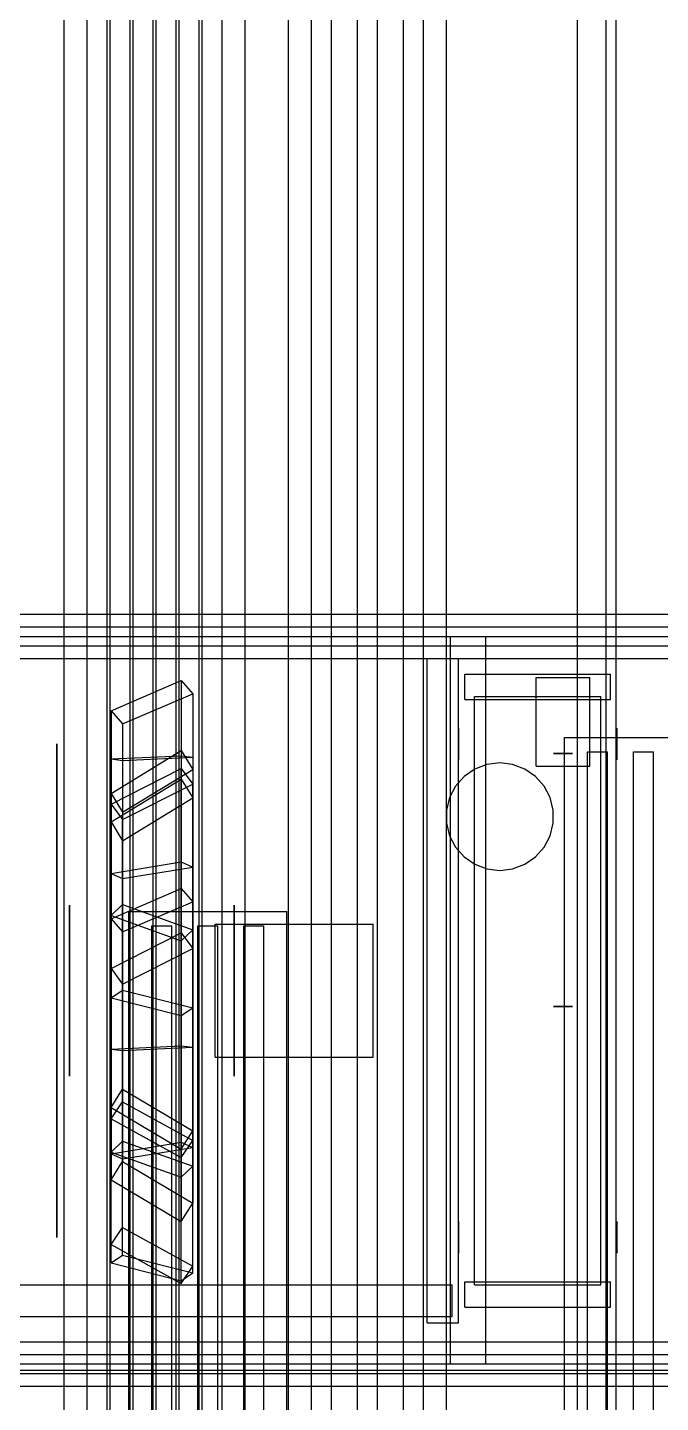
# Model space of a CAD drawing. Header units: millimetres. Extents: x -1355 to 669, y -1138 to 733.
# Drawn here: x -146.82 to -124.81, y 29.76 to 77.57 of the extents above; entities that cross this region are included whole.
import ezdxf

# ---------------------------------------------------------------- set-up
doc = ezdxf.new("R2010")
doc.units = ezdxf.units.MM
doc.layers.add('HIDDEN', color=8, linetype='Continuous')

msp = doc.modelspace()

# ---------------------------------------------------------------- linework, layer by layer
at = {"layer": 'HIDDEN'}
for points in [[(-145.55, 7.13), (-145.55, 276.75)], [(-145.55, 7.13), (-145.55, 276.75)], [(-140.05, 7.13), (-140.05, 276.75)], [(-140.05, 7.13), (-140.05, 276.75)], [(-137.75, 7.35), (-137.75, 276.75)], [(-137.75, 7.35), (-137.75, 276.75)], [(-132.25, 7.35), (-132.25, 276.75)], [(-132.25, 7.35), (-132.25, 276.75)], [(-127.7, 7.57), (-127.7, 276.75)], [(-127.7, 7.57), (-127.7, 276.75)], [(-126.7, 7.57), (-126.7, 276.75)], [(-126.7, 7.57), (-126.7, 276.75)], [(-144.75, 7.63), (-144.75, 276.25)], [(-144.75, 7.63), (-144.75, 276.25)], [(-144.05, 7.63), (-144.05, 276.25)], [(-144.05, 7.63), (-144.05, 276.25)], [(-143.15, 7.63), (-143.15, 276.25)], [(-143.15, 7.63), (-143.15, 276.25)], [(-142.45, 7.63), (-142.45, 276.25)], [(-142.45, 7.63), (-142.45, 276.25)], [(-141.55, 7.63), (-141.55, 276.25)], [(-141.55, 7.63), (-141.55, 276.25)], [(-140.85, 7.63), (-140.85, 276.25)], [(-140.85, 7.63), (-140.85, 276.25)], [(-136.95, 7.85), (-136.95, 276.25)], [(-136.95, 7.85), (-136.95, 276.25)], [(-136.25, 7.85), (-136.25, 276.25)], [(-136.25, 7.85), (-136.25, 276.25)], [(-135.35, 7.85), (-135.35, 276.25)], [(-135.35, 7.85), (-135.35, 276.25)], [(-134.65, 7.85), (-134.65, 276.25)], [(-134.65, 7.85), (-134.65, 276.25)], [(-133.75, 7.85), (-133.75, 276.25)], [(-133.75, 7.85), (-133.75, 276.25)], [(-133.05, 7.85), (-133.05, 276.25)], [(-133.05, 7.85), (-133.05, 276.25)], [(-126.7, 8.07), (-126.7, 276.25)], [(-126.7, 8.07), (-126.7, 276.25)], [(-126.7, 8.07), (-126.7, 276.25)], [(-126.7, 8.07), (-126.7, 276.25)], [(-126.7, 8.07), (-126.7, 276.25)], [(-126.7, 8.07), (-126.7, 276.25)], [(-126.35, 8.07), (-126.35, 276.25)], [(-126.35, 8.07), (-126.35, 276.25)], [(-126.35, 8.07), (-126.35, 276.25)], [(-126.35, 8.07), (-126.35, 276.25)], [(-126.35, 8.07), (-126.35, 276.25)], [(-126.35, 8.07), (-126.35, 276.25)], [(-144.75, 6.03), (-144.75, 118.75)], [(-144.75, 6.03), (-144.75, 118.75)], [(-139.25, 6.03), (-139.25, 118.75)], [(-139.25, 6.03), (-139.25, 118.75)], [(-143.95, 6.53), (-143.95, 118.25)], [(-143.95, 6.53), (-143.95, 118.25)], [(-143.25, 6.53), (-143.25, 118.25)], [(-143.25, 6.53), (-143.25, 118.25)], [(-142.35, 6.53), (-142.35, 118.25)], [(-142.35, 6.53), (-142.35, 118.25)], [(-141.65, 6.53), (-141.65, 118.25)], [(-141.65, 6.53), (-141.65, 118.25)], [(-140.75, 6.53), (-140.75, 118.25)], [(-140.75, 6.53), (-140.75, 118.25)], [(-140.05, 6.53), (-140.05, 118.25)], [(-140.05, 6.53), (-140.05, 118.25)], [(-317.4, 57.17), (-97.4, 57.17)], [(-317.4, 57.17), (-97.4, 57.17)], [(-317.4, 57.17), (-97.4, 57.17)], [(-317.4, 57.17), (-97.4, 57.17)], [(-317.4, 56.73), (-97.4, 56.73)], [(-317.4, 56.73), (-97.4, 56.73)], [(-317.4, 56.4), (-97.4, 56.4)], [(-317.4, 56.4), (-97.4, 56.4)], [(-317.4, 56.4), (-97.4, 56.4)], [(-317.4, 56.4), (-97.4, 56.4)], [(-317.4, 56.07), (-97.4, 56.07)], [(-317.4, 56.07), (-97.4, 56.07)], [(-132.116, 56.4), (-130.884, 56.4)], [(-132.116, 56.4), (-130.884, 56.4)], [(-132.116, 31.1), (-132.116, 56.4)], [(-132.116, 31.1), (-132.116, 56.4)], [(-132.116, 56.4), (-130.884, 56.4)], [(-132.116, 56.4), (-130.884, 56.4)], [(-132.116, 31.1), (-132.116, 56.4)], [(-132.116, 31.1), (-132.116, 56.4)], [(-130.884, 31.1), (-130.884, 56.4)], [(-130.884, 31.1), (-130.884, 56.4)], [(-130.884, 31.1), (-130.884, 56.4)], [(-130.884, 31.1), (-130.884, 56.4)], [(-317.4, 55.63), (-97.4, 55.63)], [(-317.4, 55.63), (-97.4, 55.63)], [(-317.4, 55.63), (-97.4, 55.63)], [(-317.4, 55.63), (-97.4, 55.63)], [(-132.93, 55.63), (-131.83, 55.63)], [(-132.93, 55.63), (-131.83, 55.63)], [(-132.93, 32.53), (-132.93, 55.63)], [(-132.93, 32.53), (-132.93, 55.63)], [(-131.83, 32.53), (-131.83, 55.63)], [(-131.83, 32.53), (-131.83, 55.63)], [(-131.61, 55.08), (-126.55, 55.08)], [(-131.61, 55.08), (-126.55, 55.08)], [(-131.61, 54.2), (-131.61, 55.08)], [(-131.61, 54.2), (-131.61, 55.08)], [(-126.55, 54.2), (-126.55, 55.08)], [(-126.55, 54.2), (-126.55, 55.08)], [(-143.92, 53.815), (-141.482, 54.861)], [(-141.482, 54.861), (-141.482, 47.628)], [(-141.482, 54.861), (-141.08, 54.401)], [(-129.135, 54.97), (-127.265, 54.97)], [(-129.135, 54.97), (-127.265, 54.97)], [(-129.135, 51.89), (-129.135, 54.97)], [(-129.135, 51.89), (-129.135, 54.97)], [(-127.265, 51.89), (-127.265, 54.97)], [(-127.265, 51.89), (-127.265, 54.97)], [(-143.518, 53.356), (-141.08, 54.401)], [(-141.08, 54.401), (-141.08, 47.169)], [(-131.61, 54.2), (-126.55, 54.2)], [(-131.61, 54.2), (-126.55, 54.2)], [(-131.28, 54.31), (-126.88, 54.31)], [(-131.28, 54.31), (-126.88, 54.31)], [(-131.28, 33.85), (-131.28, 54.31)], [(-131.28, 33.85), (-131.28, 54.31)], [(-131.28, 54.31), (-126.88, 54.31)], [(-131.28, 54.31), (-126.88, 54.31)], [(-131.28, 33.85), (-131.28, 54.31)], [(-131.28, 33.85), (-131.28, 54.31)], [(-131.28, 54.31), (-126.88, 54.31)], [(-131.28, 54.31), (-126.88, 54.31)], [(-131.28, 33.85), (-131.28, 54.31)], [(-131.28, 33.85), (-131.28, 54.31)], [(-131.28, 54.31), (-126.88, 54.31)], [(-131.28, 54.31), (-126.88, 54.31)], [(-131.28, 33.85), (-131.28, 54.31)], [(-131.28, 33.85), (-131.28, 54.31)], [(-131.28, 54.31), (-126.88, 54.31)], [(-131.28, 54.31), (-126.88, 54.31)], [(-131.28, 33.85), (-131.28, 54.31)], [(-131.28, 33.85), (-131.28, 54.31)], [(-131.28, 54.31), (-126.88, 54.31)], [(-131.28, 54.31), (-126.88, 54.31)], [(-131.28, 33.85), (-131.28, 54.31)], [(-131.28, 33.85), (-131.28, 54.31)], [(-131.28, 54.31), (-126.88, 54.31)], [(-131.28, 54.31), (-126.88, 54.31)], [(-131.28, 33.85), (-131.28, 54.31)], [(-131.28, 33.85), (-131.28, 54.31)], [(-131.28, 54.31), (-126.88, 54.31)], [(-131.28, 54.31), (-126.88, 54.31)], [(-131.28, 33.85), (-131.28, 54.31)], [(-131.28, 33.85), (-131.28, 54.31)], [(-131.28, 54.31), (-126.88, 54.31)], [(-131.28, 54.31), (-126.88, 54.31)], [(-131.28, 33.85), (-131.28, 54.31)], [(-131.28, 33.85), (-131.28, 54.31)], [(-131.28, 54.31), (-126.88, 54.31)], [(-131.28, 54.31), (-126.88, 54.31)], [(-131.28, 33.85), (-131.28, 54.31)], [(-131.28, 33.85), (-131.28, 54.31)], [(-131.28, 54.31), (-126.88, 54.31)], [(-131.28, 54.31), (-126.88, 54.31)], [(-131.28, 33.85), (-131.28, 54.31)], [(-131.28, 33.85), (-131.28, 54.31)], [(-131.28, 54.31), (-126.88, 54.31)], [(-131.28, 54.31), (-126.88, 54.31)], [(-131.28, 33.85), (-131.28, 54.31)], [(-131.28, 33.85), (-131.28, 54.31)], [(-131.28, 54.31), (-126.88, 54.31)], [(-131.28, 54.31), (-126.88, 54.31)], [(-131.28, 33.85), (-131.28, 54.31)], [(-131.28, 33.85), (-131.28, 54.31)], [(-131.28, 54.31), (-126.88, 54.31)], [(-131.28, 54.31), (-126.88, 54.31)], [(-131.28, 33.85), (-131.28, 54.31)], [(-131.28, 33.85), (-131.28, 54.31)], [(-131.28, 54.31), (-126.88, 54.31)], [(-131.28, 54.31), (-126.88, 54.31)], [(-131.28, 33.85), (-131.28, 54.31)], [(-131.28, 33.85), (-131.28, 54.31)], [(-131.28, 54.31), (-126.88, 54.31)], [(-131.28, 54.31), (-126.88, 54.31)], [(-131.28, 33.85), (-131.28, 54.31)], [(-131.28, 33.85), (-131.28, 54.31)], [(-131.28, 54.31), (-126.88, 54.31)], [(-131.28, 54.31), (-126.88, 54.31)], [(-131.28, 33.85), (-131.28, 54.31)], [(-131.28, 33.85), (-131.28, 54.31)], [(-131.28, 54.31), (-126.88, 54.31)], [(-131.28, 54.31), (-126.88, 54.31)], [(-131.28, 33.85), (-131.28, 54.31)], [(-131.28, 33.85), (-131.28, 54.31)], [(-131.28, 54.31), (-126.88, 54.31)], [(-131.28, 54.31), (-126.88, 54.31)], [(-131.28, 33.85), (-131.28, 54.31)], [(-131.28, 33.85), (-131.28, 54.31)], [(-131.28, 54.31), (-126.88, 54.31)], [(-131.28, 54.31), (-126.88, 54.31)], [(-131.28, 33.85), (-131.28, 54.31)], [(-131.28, 33.85), (-131.28, 54.31)], [(-131.28, 54.31), (-126.88, 54.31)], [(-131.28, 54.31), (-126.88, 54.31)], [(-131.28, 33.85), (-131.28, 54.31)], [(-131.28, 33.85), (-131.28, 54.31)], [(-131.28, 54.31), (-126.88, 54.31)], [(-131.28, 54.31), (-126.88, 54.31)], [(-131.28, 33.85), (-131.28, 54.31)], [(-131.28, 33.85), (-131.28, 54.31)], [(-131.28, 54.31), (-126.88, 54.31)], [(-131.28, 54.31), (-126.88, 54.31)], [(-131.28, 33.85), (-131.28, 54.31)], [(-131.28, 33.85), (-131.28, 54.31)], [(-131.28, 54.31), (-126.88, 54.31)], [(-131.28, 54.31), (-126.88, 54.31)], [(-131.28, 33.85), (-131.28, 54.31)], [(-131.28, 33.85), (-131.28, 54.31)], [(-131.28, 54.31), (-126.88, 54.31)], [(-131.28, 54.31), (-126.88, 54.31)], [(-131.28, 33.85), (-131.28, 54.31)], [(-131.28, 33.85), (-131.28, 54.31)], [(-131.28, 54.31), (-126.88, 54.31)], [(-131.28, 54.31), (-126.88, 54.31)], [(-131.28, 33.85), (-131.28, 54.31)], [(-131.28, 33.85), (-131.28, 54.31)], [(-126.88, 33.85), (-126.88, 54.31)], [(-126.88, 33.85), (-126.88, 54.31)], [(-126.88, 33.85), (-126.88, 54.31)], [(-126.88, 33.85), (-126.88, 54.31)], [(-126.88, 33.85), (-126.88, 54.31)], [(-126.88, 33.85), (-126.88, 54.31)], [(-126.88, 33.85), (-126.88, 54.31)], [(-126.88, 33.85), (-126.88, 54.31)], [(-126.88, 33.85), (-126.88, 54.31)], [(-126.88, 33.85), (-126.88, 54.31)], [(-126.88, 33.85), (-126.88, 54.31)], [(-126.88, 33.85), (-126.88, 54.31)], [(-126.88, 33.85), (-126.88, 54.31)], [(-126.88, 33.85), (-126.88, 54.31)], [(-126.88, 33.85), (-126.88, 54.31)], [(-126.88, 33.85), (-126.88, 54.31)], [(-126.88, 33.85), (-126.88, 54.31)], [(-126.88, 33.85), (-126.88, 54.31)], [(-126.88, 33.85), (-126.88, 54.31)], [(-126.88, 33.85), (-126.88, 54.31)], [(-126.88, 33.85), (-126.88, 54.31)], [(-126.88, 33.85), (-126.88, 54.31)], [(-126.88, 33.85), (-126.88, 54.31)], [(-126.88, 33.85), (-126.88, 54.31)], [(-126.88, 33.85), (-126.88, 54.31)], [(-126.88, 33.85), (-126.88, 54.31)], [(-126.88, 33.85), (-126.88, 54.31)], [(-126.88, 33.85), (-126.88, 54.31)], [(-126.88, 33.85), (-126.88, 54.31)], [(-126.88, 33.85), (-126.88, 54.31)], [(-126.88, 33.85), (-126.88, 54.31)], [(-126.88, 33.85), (-126.88, 54.31)], [(-126.88, 33.85), (-126.88, 54.31)], [(-126.88, 33.85), (-126.88, 54.31)], [(-126.88, 33.85), (-126.88, 54.31)], [(-126.88, 33.85), (-126.88, 54.31)], [(-126.88, 33.85), (-126.88, 54.31)], [(-126.88, 33.85), (-126.88, 54.31)], [(-126.88, 33.85), (-126.88, 54.31)], [(-126.88, 33.85), (-126.88, 54.31)], [(-126.88, 33.85), (-126.88, 54.31)], [(-126.88, 33.85), (-126.88, 54.31)], [(-126.88, 33.85), (-126.88, 54.31)], [(-126.88, 33.85), (-126.88, 54.31)], [(-126.88, 33.85), (-126.88, 54.31)], [(-126.88, 33.85), (-126.88, 54.31)], [(-126.88, 33.85), (-126.88, 54.31)], [(-126.88, 33.85), (-126.88, 54.31)], [(-126.88, 33.85), (-126.88, 54.31)], [(-126.88, 33.85), (-126.88, 54.31)], [(-126.88, 33.85), (-126.88, 54.31)], [(-126.88, 33.85), (-126.88, 54.31)], [(-143.92, 53.815), (-143.92, 46.583)], [(-143.92, 53.815), (-143.518, 53.356)], [(-143.518, 53.356), (-143.518, 46.123)], [(-131.83, 53.21), (-131.83, 53.206)], [(-131.83, 53.206), (-131.83, 53.21)], [(-131.83, 53.21), (-131.83, 53.206)], [(-131.83, 53.206), (-131.83, 53.21)], [(-131.83, 53.206), (-131.83, 53.174)], [(-131.83, 53.174), (-131.83, 53.206)], [(-131.83, 53.206), (-131.83, 53.174)], [(-131.83, 53.174), (-131.83, 53.206)], [(-131.83, 53.174), (-131.83, 53.113)], [(-131.83, 53.113), (-131.83, 53.174)], [(-131.83, 53.174), (-131.83, 53.113)], [(-131.83, 53.113), (-131.83, 53.174)], [(-131.83, 53.113), (-131.83, 53.025)], [(-131.83, 53.025), (-131.83, 53.113)], [(-131.83, 53.113), (-131.83, 53.025)], [(-131.83, 53.025), (-131.83, 53.113)], [(-126.33, 53.21), (-126.33, 53.206)], [(-126.33, 53.206), (-126.33, 53.21)], [(-126.33, 53.21), (-126.33, 53.206)], [(-126.33, 53.206), (-126.33, 53.21)], [(-126.33, 53.206), (-126.33, 53.174)], [(-126.33, 53.174), (-126.33, 53.206)], [(-126.33, 53.206), (-126.33, 53.174)], [(-126.33, 53.174), (-126.33, 53.206)], [(-126.33, 53.174), (-126.33, 53.113)], [(-126.33, 53.113), (-126.33, 53.174)], [(-126.33, 53.174), (-126.33, 53.113)], [(-126.33, 53.113), (-126.33, 53.174)], [(-126.33, 53.113), (-126.33, 53.025)], [(-126.33, 53.025), (-126.33, 53.113)], [(-126.33, 53.113), (-126.33, 53.025)], [(-126.33, 53.025), (-126.33, 53.113)], [(-145.8, 52.66), (-145.8, 52.597)], [(-145.8, 52.597), (-145.8, 52.66)], [(-145.8, 52.597), (-145.8, 52.102)], [(-145.8, 52.102), (-145.8, 52.597)], [(-131.83, 53.025), (-131.83, 52.916)], [(-131.83, 52.916), (-131.83, 53.025)], [(-131.83, 53.025), (-131.83, 52.916)], [(-131.83, 52.916), (-131.83, 53.025)], [(-131.83, 52.916), (-131.83, 52.792)], [(-131.83, 52.792), (-131.83, 52.916)], [(-131.83, 52.916), (-131.83, 52.792)], [(-131.83, 52.792), (-131.83, 52.916)], [(-131.83, 52.792), (-131.83, 52.66)], [(-131.83, 52.66), (-131.83, 52.792)], [(-131.83, 52.792), (-131.83, 52.66)], [(-131.83, 52.66), (-131.83, 52.792)], [(-131.83, 52.528), (-131.83, 52.66)], [(-131.83, 52.66), (-131.83, 52.528)], [(-131.83, 52.528), (-131.83, 52.66)], [(-131.83, 52.66), (-131.83, 52.528)], [(-128.15, 52.88), (-122.65, 52.88)], [(-128.15, 52.88), (-122.65, 52.88)], [(-128.15, 5.37), (-128.15, 52.88)], [(-128.15, 5.37), (-128.15, 52.88)], [(-126.33, 53.025), (-126.33, 52.916)], [(-126.33, 52.916), (-126.33, 53.025)], [(-126.33, 53.025), (-126.33, 52.916)], [(-126.33, 52.916), (-126.33, 53.025)], [(-126.33, 52.916), (-126.33, 52.792)], [(-126.33, 52.792), (-126.33, 52.916)], [(-126.33, 52.916), (-126.33, 52.792)], [(-126.33, 52.792), (-126.33, 52.916)], [(-126.33, 52.792), (-126.33, 52.66)], [(-126.33, 52.66), (-126.33, 52.792)], [(-126.33, 52.792), (-126.33, 52.66)], [(-126.33, 52.66), (-126.33, 52.792)], [(-126.33, 52.528), (-126.33, 52.66)], [(-126.33, 52.66), (-126.33, 52.528)], [(-126.33, 52.528), (-126.33, 52.66)], [(-126.33, 52.66), (-126.33, 52.528)], [(-143.92, 50.938), (-141.482, 52.426)], [(-143.92, 52.137), (-141.482, 52.251)], [(-143.92, 52.137), (-143.92, 42.046)], [(-143.92, 52.137), (-143.518, 52.087)], [(-143.518, 52.087), (-141.08, 52.201)], [(-141.482, 52.426), (-141.482, 51.436)], [(-141.482, 52.426), (-141.08, 51.772)], [(-141.482, 52.251), (-141.482, 42.161)], [(-141.482, 52.251), (-141.08, 52.201)], [(-141.08, 52.201), (-141.08, 42.11)], [(-131.83, 52.404), (-131.83, 52.528)], [(-131.83, 52.528), (-131.83, 52.404)], [(-131.83, 52.404), (-131.83, 52.528)], [(-131.83, 52.528), (-131.83, 52.404)], [(-131.83, 52.295), (-131.83, 52.404)], [(-131.83, 52.404), (-131.83, 52.295)], [(-131.83, 52.295), (-131.83, 52.404)], [(-131.83, 52.404), (-131.83, 52.295)], [(-131.83, 52.207), (-131.83, 52.295)], [(-131.83, 52.295), (-131.83, 52.207)], [(-131.83, 52.207), (-131.83, 52.295)], [(-131.83, 52.295), (-131.83, 52.207)], [(-131.83, 52.146), (-131.83, 52.207)], [(-131.83, 52.207), (-131.83, 52.146)], [(-131.83, 52.146), (-131.83, 52.207)], [(-131.83, 52.207), (-131.83, 52.146)], [(-131.83, 52.114), (-131.83, 52.146)], [(-131.83, 52.146), (-131.83, 52.114)], [(-131.83, 52.114), (-131.83, 52.146)], [(-131.83, 52.146), (-131.83, 52.114)], [(-131.83, 52.11), (-131.83, 52.114)], [(-131.83, 52.114), (-131.83, 52.11)], [(-131.83, 52.11), (-131.83, 52.114)], [(-131.83, 52.114), (-131.83, 52.11)], [(-128.53, 52.33), (-128.528, 52.33)], [(-128.528, 52.33), (-128.53, 52.33)], [(-128.528, 52.33), (-128.509, 52.33)], [(-128.509, 52.33), (-128.528, 52.33)], [(-128.509, 52.33), (-128.472, 52.33)], [(-128.472, 52.33), (-128.509, 52.33)], [(-128.472, 52.33), (-128.419, 52.33)], [(-128.419, 52.33), (-128.472, 52.33)], [(-128.419, 52.33), (-128.353, 52.33)], [(-128.353, 52.33), (-128.419, 52.33)], [(-128.353, 52.33), (-128.279, 52.33)], [(-128.279, 52.33), (-128.353, 52.33)], [(-128.279, 52.33), (-128.2, 52.33)], [(-128.2, 52.33), (-128.279, 52.33)], [(-128.121, 52.33), (-128.2, 52.33)], [(-128.2, 52.33), (-128.121, 52.33)], [(-128.047, 52.33), (-128.121, 52.33)], [(-128.121, 52.33), (-128.047, 52.33)], [(-127.981, 52.33), (-128.047, 52.33)], [(-128.047, 52.33), (-127.981, 52.33)], [(-127.928, 52.33), (-127.981, 52.33)], [(-127.981, 52.33), (-127.928, 52.33)], [(-127.891, 52.33), (-127.928, 52.33)], [(-127.928, 52.33), (-127.891, 52.33)], [(-127.872, 52.33), (-127.891, 52.33)], [(-127.891, 52.33), (-127.872, 52.33)], [(-127.87, 52.33), (-127.872, 52.33)], [(-127.872, 52.33), (-127.87, 52.33)], [(-127.35, 52.38), (-126.65, 52.38)], [(-127.35, 52.38), (-126.65, 52.38)], [(-127.35, 5.87), (-127.35, 52.38)], [(-127.35, 5.87), (-127.35, 52.38)], [(-126.65, 5.87), (-126.65, 52.38)], [(-126.65, 5.87), (-126.65, 52.38)], [(-126.33, 52.404), (-126.33, 52.528)], [(-126.33, 52.528), (-126.33, 52.404)], [(-126.33, 52.404), (-126.33, 52.528)], [(-126.33, 52.528), (-126.33, 52.404)], [(-126.33, 52.295), (-126.33, 52.404)], [(-126.33, 52.404), (-126.33, 52.295)], [(-126.33, 52.295), (-126.33, 52.404)], [(-126.33, 52.404), (-126.33, 52.295)], [(-126.33, 52.207), (-126.33, 52.295)], [(-126.33, 52.295), (-126.33, 52.207)], [(-126.33, 52.207), (-126.33, 52.295)], [(-126.33, 52.295), (-126.33, 52.207)], [(-126.33, 52.146), (-126.33, 52.207)], [(-126.33, 52.207), (-126.33, 52.146)], [(-126.33, 52.146), (-126.33, 52.207)], [(-126.33, 52.207), (-126.33, 52.146)], [(-126.33, 52.114), (-126.33, 52.146)], [(-126.33, 52.146), (-126.33, 52.114)], [(-126.33, 52.114), (-126.33, 52.146)], [(-126.33, 52.146), (-126.33, 52.114)], [(-126.33, 52.11), (-126.33, 52.114)], [(-126.33, 52.114), (-126.33, 52.11)], [(-126.33, 52.11), (-126.33, 52.114)], [(-126.33, 52.114), (-126.33, 52.11)], [(-125.75, 52.38), (-125.05, 52.38)], [(-125.75, 52.38), (-125.05, 52.38)], [(-125.75, 5.87), (-125.75, 52.38)], [(-125.75, 5.87), (-125.75, 52.38)], [(-125.05, 5.87), (-125.05, 52.38)], [(-125.05, 5.87), (-125.05, 52.38)], [(-145.8, 52.102), (-145.8, 51.141)], [(-145.8, 51.141), (-145.8, 52.102)], [(-145.8, 51.98), (-145.8, 51.922)], [(-145.8, 51.922), (-145.8, 51.98)], [(-145.8, 51.922), (-145.8, 51.466)], [(-145.8, 51.466), (-145.8, 51.922)], [(-143.92, 50.568), (-141.482, 51.801)], [(-143.518, 52.087), (-143.518, 41.996)], [(-143.518, 50.285), (-141.08, 51.772)], [(-141.482, 46.086), (-141.482, 51.801)], [(-141.482, 51.801), (-141.08, 51.259)], [(-141.08, 51.772), (-141.08, 50.782)], [(-131.269, 51.786), (-131.64, 51.53)], [(-131.269, 51.786), (-131.64, 51.53)], [(-130.848, 51.946), (-131.269, 51.786)], [(-130.848, 51.946), (-131.269, 51.786)], [(-130.4, 52), (-130.848, 51.946)], [(-130.4, 52), (-130.848, 51.946)], [(-129.952, 51.946), (-130.4, 52)], [(-129.952, 51.946), (-130.4, 52)], [(-129.531, 51.786), (-129.952, 51.946)], [(-129.531, 51.786), (-129.952, 51.946)], [(-129.16, 51.53), (-129.531, 51.786)], [(-129.16, 51.53), (-129.531, 51.786)], [(-129.135, 51.89), (-127.265, 51.89)], [(-129.135, 51.89), (-127.265, 51.89)], [(-145.8, 51.466), (-145.8, 50.581)], [(-145.8, 50.581), (-145.8, 51.466)], [(-143.92, 49.948), (-141.482, 51.436)], [(-143.518, 50.026), (-141.08, 51.259)], [(-141.482, 51.436), (-141.08, 50.782)], [(-141.08, 45.544), (-141.08, 51.259)], [(-131.939, 51.192), (-132.148, 50.793)], [(-131.939, 51.192), (-132.148, 50.793)], [(-131.64, 51.53), (-131.939, 51.192)], [(-131.64, 51.53), (-131.939, 51.192)], [(-128.861, 51.192), (-129.16, 51.53)], [(-128.861, 51.192), (-129.16, 51.53)], [(-128.652, 50.793), (-128.861, 51.192)], [(-128.652, 50.793), (-128.861, 51.192)], [(-145.8, 51.141), (-145.8, 49.77)], [(-145.8, 49.77), (-145.8, 51.141)], [(-143.92, 50.938), (-143.92, 49.948)], [(-143.92, 50.938), (-143.518, 50.285)], [(-143.518, 49.295), (-141.08, 50.782)], [(-132.148, 50.793), (-132.256, 50.355)], [(-132.148, 50.793), (-132.256, 50.355)], [(-128.544, 50.355), (-128.652, 50.793)], [(-128.544, 50.355), (-128.652, 50.793)], [(-145.8, 50.581), (-145.8, 49.318)], [(-145.8, 49.318), (-145.8, 50.581)], [(-143.92, 44.852), (-143.92, 50.568)], [(-143.92, 50.568), (-143.518, 50.026)], [(-143.518, 50.285), (-143.518, 49.295)], [(-132.256, 50.355), (-132.256, 49.905)], [(-132.256, 50.355), (-132.256, 49.905)], [(-128.544, 49.905), (-128.544, 50.355)], [(-128.544, 49.905), (-128.544, 50.355)], [(-145.8, 49.77), (-145.8, 48.067)], [(-145.8, 48.067), (-145.8, 49.77)], [(-143.92, 49.948), (-143.518, 49.295)], [(-143.518, 44.31), (-143.518, 50.026)], [(-132.256, 49.905), (-132.148, 49.467)], [(-132.256, 49.905), (-132.148, 49.467)], [(-128.652, 49.467), (-128.544, 49.905)], [(-128.652, 49.467), (-128.544, 49.905)], [(-145.8, 49.318), (-145.8, 47.751)], [(-145.8, 47.751), (-145.8, 49.318)], [(-132.148, 49.467), (-131.939, 49.068)], [(-132.148, 49.467), (-131.939, 49.068)], [(-128.861, 49.068), (-128.652, 49.467)], [(-128.861, 49.068), (-128.652, 49.467)], [(-131.939, 49.068), (-131.64, 48.73)], [(-131.939, 49.068), (-131.64, 48.73)], [(-129.16, 48.73), (-128.861, 49.068)], [(-129.16, 48.73), (-128.861, 49.068)], [(-143.92, 48.152), (-141.482, 48.554)], [(-143.518, 47.975), (-141.08, 48.377)], [(-141.482, 38.807), (-141.482, 48.554)], [(-141.482, 48.554), (-141.08, 48.377)], [(-141.08, 38.631), (-141.08, 48.377)], [(-131.64, 48.73), (-131.269, 48.474)], [(-131.64, 48.73), (-131.269, 48.474)], [(-131.269, 48.474), (-130.848, 48.314)], [(-131.269, 48.474), (-130.848, 48.314)], [(-130.848, 48.314), (-130.4, 48.26)], [(-130.848, 48.314), (-130.4, 48.26)], [(-130.4, 48.26), (-129.952, 48.314)], [(-130.4, 48.26), (-129.952, 48.314)], [(-129.952, 48.314), (-129.531, 48.474)], [(-129.952, 48.314), (-129.531, 48.474)], [(-129.531, 48.474), (-129.16, 48.73)], [(-129.531, 48.474), (-129.16, 48.73)], [(-145.8, 48.067), (-145.8, 46.133)], [(-145.8, 46.133), (-145.8, 48.067)], [(-143.92, 38.405), (-143.92, 48.152)], [(-143.92, 48.152), (-143.518, 47.975)], [(-143.518, 38.228), (-143.518, 47.975)], [(-145.8, 47.751), (-145.8, 45.97)], [(-145.8, 45.97), (-145.8, 47.751)], [(-143.92, 46.583), (-141.482, 47.628)], [(-141.482, 47.628), (-141.08, 47.169)], [(-145.36, 47.05), (-145.36, 47.03)], [(-145.36, 47.027), (-145.36, 47.05)], [(-145.36, 47.03), (-145.36, 46.861)], [(-145.36, 46.853), (-145.36, 47.027)], [(-145.36, 46.861), (-145.36, 46.531)], [(-143.92, 46.689), (-143.518, 47.071)], [(-143.518, 46.123), (-141.08, 47.169)], [(-143.518, 47.071), (-141.08, 46.2)], [(-143.518, 47.071), (-143.518, 38.844)], [(-139.64, 47.05), (-139.64, 47.03)], [(-139.64, 47.027), (-139.64, 47.05)], [(-139.64, 47.03), (-139.64, 46.861)], [(-139.64, 46.853), (-139.64, 47.027)], [(-139.64, 46.861), (-139.64, 46.531)], [(-145.36, 46.517), (-145.36, 46.853)], [(-145.36, 46.531), (-145.36, 46.058)], [(-145.36, 46.041), (-145.36, 46.517)], [(-143.92, 46.689), (-141.482, 45.818)], [(-143.92, 46.689), (-143.92, 38.462)], [(-143.92, 46.583), (-143.518, 46.123)], [(-143.3, 46.83), (-137.8, 46.83)], [(-143.3, 46.83), (-137.8, 46.83)], [(-143.3, 5.15), (-143.3, 46.83)], [(-143.3, 5.15), (-143.3, 46.83)], [(-140.3, 46.39), (-134.8, 46.39)], [(-140.3, 46.39), (-134.8, 46.39)], [(-140.3, 41.77), (-140.3, 46.39)], [(-140.3, 41.77), (-140.3, 46.39)], [(-139.64, 46.517), (-139.64, 46.853)], [(-139.64, 46.531), (-139.64, 46.058)], [(-139.64, 46.041), (-139.64, 46.517)], [(-137.8, 5.15), (-137.8, 46.83)], [(-137.8, 5.15), (-137.8, 46.83)], [(-134.8, 41.77), (-134.8, 46.39)], [(-134.8, 41.77), (-134.8, 46.39)], [(-145.8, 46.133), (-145.8, 44.08)], [(-145.8, 44.08), (-145.8, 46.133)], [(-145.8, 45.97), (-145.8, 44.08)], [(-145.8, 44.08), (-145.8, 45.97)], [(-145.36, 46.058), (-145.36, 45.471)], [(-145.36, 45.45), (-145.36, 46.041)], [(-143.92, 44.852), (-141.482, 46.086)], [(-142.5, 46.33), (-141.8, 46.33)], [(-142.5, 46.33), (-141.8, 46.33)], [(-142.5, 5.65), (-142.5, 46.33)], [(-142.5, 5.65), (-142.5, 46.33)], [(-141.8, 5.65), (-141.8, 46.33)], [(-141.8, 5.65), (-141.8, 46.33)], [(-141.482, 45.818), (-141.08, 46.2)], [(-141.482, 46.086), (-141.08, 45.544)], [(-141.08, 46.2), (-141.08, 37.973)], [(-140.9, 46.33), (-140.2, 46.33)], [(-140.9, 46.33), (-140.2, 46.33)], [(-140.9, 5.65), (-140.9, 46.33)], [(-140.9, 5.65), (-140.9, 46.33)], [(-140.2, 5.65), (-140.2, 46.33)], [(-140.2, 5.65), (-140.2, 46.33)], [(-139.64, 46.058), (-139.64, 45.471)], [(-139.64, 45.45), (-139.64, 46.041)], [(-139.3, 46.33), (-138.6, 46.33)], [(-139.3, 46.33), (-138.6, 46.33)], [(-139.3, 5.65), (-139.3, 46.33)], [(-139.3, 5.65), (-139.3, 46.33)], [(-138.6, 5.65), (-138.6, 46.33)], [(-138.6, 5.65), (-138.6, 46.33)], [(-145.36, 45.471), (-145.36, 44.802)], [(-145.36, 44.779), (-145.36, 45.45)], [(-143.518, 44.31), (-141.08, 45.544)], [(-141.482, 45.818), (-141.482, 37.591)], [(-139.64, 45.471), (-139.64, 44.802)], [(-139.64, 44.779), (-139.64, 45.45)], [(-145.36, 44.802), (-145.36, 44.092)], [(-145.36, 44.068), (-145.36, 44.779)], [(-143.92, 44.852), (-143.518, 44.31)], [(-139.64, 44.802), (-139.64, 44.092)], [(-139.64, 44.068), (-139.64, 44.779)], [(-145.8, 42.19), (-145.8, 44.08)], [(-145.8, 44.08), (-145.8, 42.19)], [(-145.8, 42.027), (-145.8, 44.08)], [(-145.8, 44.08), (-145.8, 42.027)], [(-145.36, 44.092), (-145.36, 43.381)], [(-145.36, 43.358), (-145.36, 44.068)], [(-143.92, 43.831), (-143.518, 44.102)], [(-143.518, 44.102), (-141.08, 43.484)], [(-143.518, 34.884), (-143.518, 44.102)], [(-139.64, 44.092), (-139.64, 43.381)], [(-139.64, 43.358), (-139.64, 44.068)], [(-143.92, 43.831), (-141.482, 43.213)], [(-143.92, 34.613), (-143.92, 43.831)], [(-128.53, 43.53), (-128.528, 43.53)], [(-128.528, 43.53), (-128.53, 43.53)], [(-128.528, 43.53), (-128.509, 43.53)], [(-128.509, 43.53), (-128.528, 43.53)], [(-128.509, 43.53), (-128.472, 43.53)], [(-128.472, 43.53), (-128.509, 43.53)], [(-128.472, 43.53), (-128.419, 43.53)], [(-128.419, 43.53), (-128.472, 43.53)], [(-128.419, 43.53), (-128.353, 43.53)], [(-128.353, 43.53), (-128.419, 43.53)], [(-128.353, 43.53), (-128.279, 43.53)], [(-128.279, 43.53), (-128.353, 43.53)], [(-128.279, 43.53), (-128.2, 43.53)], [(-128.2, 43.53), (-128.279, 43.53)], [(-128.121, 43.53), (-128.2, 43.53)], [(-128.2, 43.53), (-128.121, 43.53)], [(-128.047, 43.53), (-128.121, 43.53)], [(-128.121, 43.53), (-128.047, 43.53)], [(-127.981, 43.53), (-128.047, 43.53)], [(-128.047, 43.53), (-127.981, 43.53)], [(-127.928, 43.53), (-127.981, 43.53)], [(-127.981, 43.53), (-127.928, 43.53)], [(-127.891, 43.53), (-127.928, 43.53)], [(-127.928, 43.53), (-127.891, 43.53)], [(-127.872, 43.53), (-127.891, 43.53)], [(-127.891, 43.53), (-127.872, 43.53)], [(-127.87, 43.53), (-127.872, 43.53)], [(-127.872, 43.53), (-127.87, 43.53)], [(-145.36, 43.381), (-145.36, 42.71)], [(-145.36, 42.689), (-145.36, 43.358)], [(-141.482, 43.213), (-141.08, 43.484)], [(-141.482, 33.996), (-141.482, 43.213)], [(-141.08, 34.267), (-141.08, 43.484)], [(-139.64, 43.381), (-139.64, 42.71)], [(-139.64, 42.689), (-139.64, 43.358)], [(-145.36, 42.71), (-145.36, 42.119)], [(-145.36, 42.102), (-145.36, 42.689)], [(-139.64, 42.71), (-139.64, 42.119)], [(-139.64, 42.102), (-139.64, 42.689)], [(-145.8, 40.409), (-145.8, 42.19)], [(-145.8, 42.19), (-145.8, 40.409)], [(-145.36, 42.119), (-145.36, 41.643)], [(-145.36, 41.629), (-145.36, 42.102)], [(-143.92, 42.046), (-141.482, 42.161)], [(-143.518, 41.996), (-141.08, 42.11)], [(-141.482, 42.161), (-141.08, 42.11)], [(-139.64, 42.119), (-139.64, 41.643)], [(-139.64, 41.629), (-139.64, 42.102)], [(-145.8, 40.093), (-145.8, 42.027)], [(-145.8, 42.027), (-145.8, 40.093)], [(-145.36, 41.643), (-145.36, 41.307)], [(-145.36, 41.299), (-145.36, 41.629)], [(-143.92, 42.046), (-143.518, 41.996)], [(-140.3, 41.77), (-134.8, 41.77)], [(-140.3, 41.77), (-134.8, 41.77)], [(-139.64, 41.643), (-139.64, 41.307)], [(-139.64, 41.299), (-139.64, 41.629)], [(-145.36, 41.307), (-145.36, 41.133)], [(-145.36, 41.13), (-145.36, 41.299)], [(-145.36, 41.133), (-145.36, 41.11)], [(-145.36, 41.11), (-145.36, 41.13)], [(-139.64, 41.307), (-139.64, 41.133)], [(-139.64, 41.13), (-139.64, 41.299)], [(-139.64, 41.133), (-139.64, 41.11)], [(-139.64, 41.11), (-139.64, 41.13)], [(-143.92, 40.02), (-143.518, 40.656)], [(-143.518, 40.656), (-141.08, 39.208)], [(-143.518, 40.656), (-143.518, 38.142)], [(-145.8, 38.842), (-145.8, 40.409)], [(-145.8, 40.409), (-145.8, 38.842)], [(-143.92, 39.626), (-143.518, 40.218)], [(-143.518, 40.218), (-141.08, 38.87)], [(-143.518, 35.843), (-143.518, 40.218)], [(-145.8, 38.39), (-145.8, 40.093)], [(-145.8, 40.093), (-145.8, 38.39)], [(-143.92, 40.02), (-141.482, 38.572)], [(-143.92, 40.02), (-143.92, 37.506)], [(-143.92, 39.626), (-141.482, 38.278)], [(-143.92, 35.251), (-143.92, 39.626)], [(-141.482, 38.572), (-141.08, 39.208)], [(-141.08, 39.208), (-141.08, 36.694)], [(-145.8, 37.579), (-145.8, 38.842)], [(-145.8, 38.842), (-145.8, 37.579)], [(-143.92, 38.462), (-143.518, 38.844)], [(-143.92, 38.405), (-141.482, 38.807)], [(-143.518, 38.844), (-141.08, 37.973)], [(-141.482, 38.278), (-141.08, 38.87)], [(-141.482, 38.807), (-141.08, 38.631)], [(-141.08, 34.495), (-141.08, 38.87)], [(-145.8, 37.019), (-145.8, 38.39)], [(-145.8, 38.39), (-145.8, 37.019)], [(-143.92, 38.462), (-141.482, 37.591)], [(-143.92, 38.405), (-143.518, 38.228)], [(-143.518, 38.228), (-141.08, 38.631)], [(-141.482, 38.572), (-141.482, 36.058)], [(-141.482, 33.903), (-141.482, 38.278)], [(-143.92, 37.506), (-143.518, 38.142)], [(-143.518, 38.142), (-141.08, 36.694)], [(-141.482, 37.591), (-141.08, 37.973)], [(-145.8, 36.694), (-145.8, 37.579)], [(-145.8, 37.579), (-145.8, 36.694)], [(-143.92, 37.506), (-141.482, 36.058)], [(-145.8, 36.058), (-145.8, 37.019)], [(-145.8, 37.019), (-145.8, 36.058)], [(-145.8, 36.238), (-145.8, 36.694)], [(-145.8, 36.694), (-145.8, 36.238)], [(-141.482, 36.058), (-141.08, 36.694)], [(-145.8, 36.18), (-145.8, 36.238)], [(-145.8, 36.238), (-145.8, 36.18)], [(-145.8, 35.563), (-145.8, 36.058)], [(-145.8, 36.058), (-145.8, 35.563)], [(-131.83, 36.05), (-131.83, 36.046)], [(-131.83, 36.046), (-131.83, 36.05)], [(-131.83, 36.05), (-131.83, 36.046)], [(-131.83, 36.046), (-131.83, 36.05)], [(-131.83, 36.046), (-131.83, 36.014)], [(-131.83, 36.014), (-131.83, 36.046)], [(-131.83, 36.046), (-131.83, 36.014)], [(-131.83, 36.014), (-131.83, 36.046)], [(-131.83, 36.014), (-131.83, 35.953)], [(-131.83, 35.953), (-131.83, 36.014)], [(-131.83, 36.014), (-131.83, 35.953)], [(-131.83, 35.953), (-131.83, 36.014)], [(-131.83, 35.953), (-131.83, 35.865)], [(-131.83, 35.865), (-131.83, 35.953)], [(-131.83, 35.953), (-131.83, 35.865)], [(-131.83, 35.865), (-131.83, 35.953)], [(-131.83, 35.865), (-131.83, 35.756)], [(-131.83, 35.756), (-131.83, 35.865)], [(-131.83, 35.865), (-131.83, 35.756)], [(-131.83, 35.756), (-131.83, 35.865)], [(-126.33, 36.05), (-126.33, 36.046)], [(-126.33, 36.046), (-126.33, 36.05)], [(-126.33, 36.05), (-126.33, 36.046)], [(-126.33, 36.046), (-126.33, 36.05)], [(-126.33, 36.046), (-126.33, 36.014)], [(-126.33, 36.014), (-126.33, 36.046)], [(-126.33, 36.046), (-126.33, 36.014)], [(-126.33, 36.014), (-126.33, 36.046)], [(-126.33, 36.014), (-126.33, 35.953)], [(-126.33, 35.953), (-126.33, 36.014)], [(-126.33, 36.014), (-126.33, 35.953)], [(-126.33, 35.953), (-126.33, 36.014)], [(-126.33, 35.953), (-126.33, 35.865)], [(-126.33, 35.865), (-126.33, 35.953)], [(-126.33, 35.953), (-126.33, 35.865)], [(-126.33, 35.865), (-126.33, 35.953)], [(-126.33, 35.865), (-126.33, 35.756)], [(-126.33, 35.756), (-126.33, 35.865)], [(-126.33, 35.865), (-126.33, 35.756)], [(-126.33, 35.756), (-126.33, 35.865)], [(-145.8, 35.5), (-145.8, 35.563)], [(-145.8, 35.563), (-145.8, 35.5)], [(-143.92, 35.251), (-143.518, 35.843)], [(-143.518, 35.843), (-141.08, 34.495)], [(-131.83, 35.756), (-131.83, 35.632)], [(-131.83, 35.632), (-131.83, 35.756)], [(-131.83, 35.756), (-131.83, 35.632)], [(-131.83, 35.632), (-131.83, 35.756)], [(-131.83, 35.632), (-131.83, 35.5)], [(-131.83, 35.5), (-131.83, 35.632)], [(-131.83, 35.632), (-131.83, 35.5)], [(-131.83, 35.5), (-131.83, 35.632)], [(-131.83, 35.368), (-131.83, 35.5)], [(-131.83, 35.5), (-131.83, 35.368)], [(-131.83, 35.368), (-131.83, 35.5)], [(-131.83, 35.5), (-131.83, 35.368)], [(-126.33, 35.756), (-126.33, 35.632)], [(-126.33, 35.632), (-126.33, 35.756)], [(-126.33, 35.756), (-126.33, 35.632)], [(-126.33, 35.632), (-126.33, 35.756)], [(-126.33, 35.632), (-126.33, 35.5)], [(-126.33, 35.5), (-126.33, 35.632)], [(-126.33, 35.632), (-126.33, 35.5)], [(-126.33, 35.5), (-126.33, 35.632)], [(-126.33, 35.368), (-126.33, 35.5)], [(-126.33, 35.5), (-126.33, 35.368)], [(-126.33, 35.368), (-126.33, 35.5)], [(-126.33, 35.5), (-126.33, 35.368)], [(-143.92, 35.251), (-141.482, 33.903)], [(-131.83, 35.244), (-131.83, 35.368)], [(-131.83, 35.368), (-131.83, 35.244)], [(-131.83, 35.244), (-131.83, 35.368)], [(-131.83, 35.368), (-131.83, 35.244)], [(-131.83, 35.135), (-131.83, 35.244)], [(-131.83, 35.244), (-131.83, 35.135)], [(-131.83, 35.135), (-131.83, 35.244)], [(-131.83, 35.244), (-131.83, 35.135)], [(-131.83, 35.047), (-131.83, 35.135)], [(-131.83, 35.135), (-131.83, 35.047)], [(-131.83, 35.047), (-131.83, 35.135)], [(-131.83, 35.135), (-131.83, 35.047)], [(-131.83, 34.986), (-131.83, 35.047)], [(-131.83, 35.047), (-131.83, 34.986)], [(-131.83, 34.986), (-131.83, 35.047)], [(-131.83, 35.047), (-131.83, 34.986)], [(-131.83, 34.954), (-131.83, 34.986)], [(-131.83, 34.986), (-131.83, 34.954)], [(-131.83, 34.954), (-131.83, 34.986)], [(-131.83, 34.986), (-131.83, 34.954)], [(-131.83, 34.95), (-131.83, 34.954)], [(-131.83, 34.954), (-131.83, 34.95)], [(-131.83, 34.95), (-131.83, 34.954)], [(-131.83, 34.954), (-131.83, 34.95)], [(-126.33, 35.244), (-126.33, 35.368)], [(-126.33, 35.368), (-126.33, 35.244)], [(-126.33, 35.244), (-126.33, 35.368)], [(-126.33, 35.368), (-126.33, 35.244)], [(-126.33, 35.135), (-126.33, 35.244)], [(-126.33, 35.244), (-126.33, 35.135)], [(-126.33, 35.135), (-126.33, 35.244)], [(-126.33, 35.244), (-126.33, 35.135)], [(-126.33, 35.047), (-126.33, 35.135)], [(-126.33, 35.135), (-126.33, 35.047)], [(-126.33, 35.047), (-126.33, 35.135)], [(-126.33, 35.135), (-126.33, 35.047)], [(-126.33, 34.986), (-126.33, 35.047)], [(-126.33, 35.047), (-126.33, 34.986)], [(-126.33, 34.986), (-126.33, 35.047)], [(-126.33, 35.047), (-126.33, 34.986)], [(-126.33, 34.954), (-126.33, 34.986)], [(-126.33, 34.986), (-126.33, 34.954)], [(-126.33, 34.954), (-126.33, 34.986)], [(-126.33, 34.986), (-126.33, 34.954)], [(-126.33, 34.95), (-126.33, 34.954)], [(-126.33, 34.954), (-126.33, 34.95)], [(-126.33, 34.95), (-126.33, 34.954)], [(-126.33, 34.954), (-126.33, 34.95)], [(-143.92, 34.613), (-143.518, 34.884)], [(-143.92, 34.613), (-141.482, 33.996)], [(-143.518, 34.884), (-141.08, 34.267)], [(-141.482, 33.903), (-141.08, 34.495)], [(-141.482, 33.996), (-141.08, 34.267)], [(-131.61, 33.96), (-126.55, 33.96)], [(-131.61, 33.96), (-126.55, 33.96)], [(-131.61, 33.08), (-131.61, 33.96)], [(-131.61, 33.08), (-131.61, 33.96)], [(-126.55, 33.08), (-126.55, 33.96)], [(-126.55, 33.08), (-126.55, 33.96)], [(-152.95, 33.85), (-132.05, 33.85)], [(-152.95, 33.85), (-132.05, 33.85)], [(-132.05, 32.75), (-132.05, 33.85)], [(-132.05, 32.75), (-132.05, 33.85)], [(-131.28, 33.85), (-126.88, 33.85)], [(-131.28, 33.85), (-126.88, 33.85)], [(-131.28, 33.85), (-126.88, 33.85)], [(-131.28, 33.85), (-126.88, 33.85)], [(-131.28, 33.85), (-126.88, 33.85)], [(-131.28, 33.85), (-126.88, 33.85)], [(-131.28, 33.85), (-126.88, 33.85)], [(-131.28, 33.85), (-126.88, 33.85)], [(-131.28, 33.85), (-126.88, 33.85)], [(-131.28, 33.85), (-126.88, 33.85)], [(-131.28, 33.85), (-126.88, 33.85)], [(-131.28, 33.85), (-126.88, 33.85)], [(-131.28, 33.85), (-126.88, 33.85)], [(-131.28, 33.85), (-126.88, 33.85)], [(-131.28, 33.85), (-126.88, 33.85)], [(-131.28, 33.85), (-126.88, 33.85)], [(-131.28, 33.85), (-126.88, 33.85)], [(-131.28, 33.85), (-126.88, 33.85)], [(-131.28, 33.85), (-126.88, 33.85)], [(-131.28, 33.85), (-126.88, 33.85)], [(-131.28, 33.85), (-126.88, 33.85)], [(-131.28, 33.85), (-126.88, 33.85)], [(-131.28, 33.85), (-126.88, 33.85)], [(-131.28, 33.85), (-126.88, 33.85)], [(-131.28, 33.85), (-126.88, 33.85)], [(-131.28, 33.85), (-126.88, 33.85)], [(-131.28, 33.85), (-126.88, 33.85)], [(-131.28, 33.85), (-126.88, 33.85)], [(-131.28, 33.85), (-126.88, 33.85)], [(-131.28, 33.85), (-126.88, 33.85)], [(-131.28, 33.85), (-126.88, 33.85)], [(-131.28, 33.85), (-126.88, 33.85)], [(-131.28, 33.85), (-126.88, 33.85)], [(-131.28, 33.85), (-126.88, 33.85)], [(-131.28, 33.85), (-126.88, 33.85)], [(-131.28, 33.85), (-126.88, 33.85)], [(-131.28, 33.85), (-126.88, 33.85)], [(-131.28, 33.85), (-126.88, 33.85)], [(-131.28, 33.85), (-126.88, 33.85)], [(-131.28, 33.85), (-126.88, 33.85)], [(-131.28, 33.85), (-126.88, 33.85)], [(-131.28, 33.85), (-126.88, 33.85)], [(-131.28, 33.85), (-126.88, 33.85)], [(-131.28, 33.85), (-126.88, 33.85)], [(-131.28, 33.85), (-126.88, 33.85)], [(-131.28, 33.85), (-126.88, 33.85)], [(-131.28, 33.85), (-126.88, 33.85)], [(-131.28, 33.85), (-126.88, 33.85)], [(-131.28, 33.85), (-126.88, 33.85)], [(-131.28, 33.85), (-126.88, 33.85)], [(-131.28, 33.85), (-126.88, 33.85)], [(-131.28, 33.85), (-126.88, 33.85)], [(-131.61, 33.08), (-126.55, 33.08)], [(-131.61, 33.08), (-126.55, 33.08)], [(-152.95, 32.75), (-132.05, 32.75)], [(-152.95, 32.75), (-132.05, 32.75)], [(-132.93, 32.53), (-131.83, 32.53)], [(-132.93, 32.53), (-131.83, 32.53)], [(-317.4, 31.87), (-97.4, 31.87)], [(-317.4, 31.87), (-97.4, 31.87)], [(-317.4, 31.87), (-97.4, 31.87)], [(-317.4, 31.87), (-97.4, 31.87)], [(-317.4, 31.43), (-97.4, 31.43)], [(-317.4, 31.43), (-97.4, 31.43)], [(-317.4, 31.1), (-97.4, 31.1)], [(-317.4, 31.1), (-97.4, 31.1)], [(-317.4, 31.1), (-97.4, 31.1)], [(-317.4, 31.1), (-97.4, 31.1)], [(-132.116, 31.1), (-130.884, 31.1)], [(-132.116, 31.1), (-130.884, 31.1)], [(-132.116, 31.1), (-130.884, 31.1)], [(-132.116, 31.1), (-130.884, 31.1)], [(-317.4, 30.88), (-97.4, 30.88)], [(-317.4, 30.88), (-97.4, 30.88)], [(-317.4, 30.77), (-97.4, 30.77)], [(-317.4, 30.77), (-97.4, 30.77)], [(-317.4, 30.33), (-97.4, 30.33)], [(-317.4, 30.33), (-97.4, 30.33)], [(-317.4, 30.33), (-97.4, 30.33)], [(-317.4, 30.33), (-97.4, 30.33)]]:
    msp.add_lwpolyline(points, dxfattribs=at)

doc.saveas('drawing.dxf')
